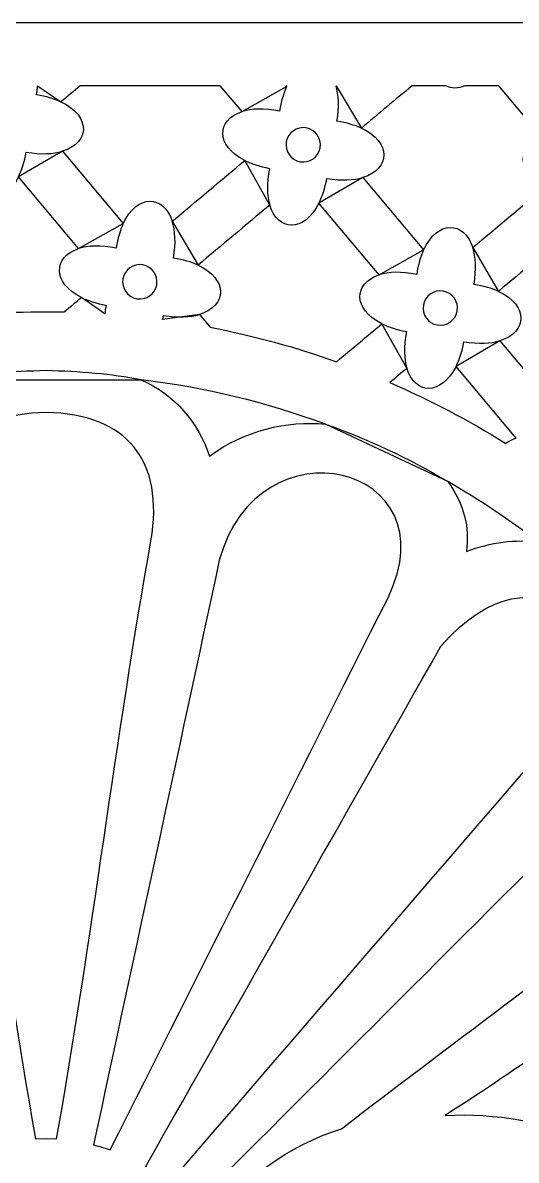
# Model space of a CAD drawing. Header units: centimetres. Extents: x -6 to 6, y -13.4 to 12.5.
# Drawn here: x -0.12 to 2.42, y 6.66 to 12.51 of the extents above; entities that cross this region are included whole.
import ezdxf

# ---------------------------------------------------------------- set-up
doc = ezdxf.new("R2010")
doc.units = ezdxf.units.CM
doc.header["$MEASUREMENT"] = 0
doc.layers.add('layer 1', color=7, linetype='Continuous')

msp = doc.modelspace()

# ---------------------------------------------------------------- linework, layer by layer
at = {"layer": 'layer 1', "color": 242}
for points, knots in [([(-6.01291, 12.507), (-6.01291, 12.507), (6.01826, 12.507), (6.01826, 12.507), (6.01826, 12.507), (6.01826, 12.507), (6.01826, -13.3845), (6.01826, -13.3845), (6.01826, -13.3845), (6.01826, -13.3845), (-6.01291, -13.3845), (-6.01291, -13.3845), (-6.01291, -13.3845), (-6.01291, -13.3845), (-6.01291, 12.507), (-6.01291, 12.507)], [0, 0, 0, 0, 0.2, 0.2, 0.2, 0.2, 0.4, 0.4, 0.4, 0.4, 0.6, 0.6, 0.6, 0.6, 1, 1, 1, 1]), ([(-0.04053, 12.18308), (-0.04179, 12.16793), (-0.04377, 12.15211), (-0.04652, 12.13563), (-0.04652, 12.13563), (0.00342, 12.12814), (0.04531, 12.11562), (0.07944, 12.09984), (0.07944, 12.09984), (0.07944, 12.09984), (-0.04053, 12.18308), (-0.04053, 12.18308)], [0, 0, 0, 0, 0.25, 0.25, 0.25, 0.25, 0.5, 0.5, 0.5, 0.5, 1, 1, 1, 1]), ([(0.89845, 12.18308), (0.89845, 12.18308), (1.01026, 12.04983), (1.01026, 12.04983), (1.01026, 12.04983), (0.87912, 12.00742), (0.87331, 11.87393), (1.02441, 11.79846), (1.02441, 11.79846), (0.90011, 11.69416), (0.77582, 11.58987), (0.65153, 11.48558), (0.65153, 11.48558), (0.60705, 11.62358), (0.4702, 11.6271), (0.39933, 11.47378), (0.39933, 11.47378), (0.39933, 11.47378), (0.08676, 11.84629), (0.08676, 11.84629), (0.08676, 11.84629), (0.2291, 11.88924), (0.23438, 12.02821), (0.07944, 12.09984), (0.07944, 12.09984), (0.11251, 12.12759), (0.14557, 12.15533), (0.17863, 12.18308), (0.17863, 12.18308), (0.17863, 12.18308), (0.89845, 12.18308), (0.89845, 12.18308)], [0, 0, 0, 0, 0.1111111, 0.1111111, 0.1111111, 0.1111111, 0.2222222, 0.2222222, 0.2222222, 0.2222222, 0.3333333, 0.3333333, 0.3333333, 0.3333333, 0.4444444, 0.4444444, 0.4444444, 0.4444444, 0.5555556, 0.5555556, 0.5555556, 0.5555556, 0.6666667, 0.6666667, 0.6666667, 0.6666667, 0.7777778, 0.7777778, 0.7777778, 0.7777778, 1, 1, 1, 1]), ([(1.01026, 12.04983), (1.05831, 12.06537), (1.12313, 12.06871), (1.20328, 12.05245), (1.20328, 12.05245), (1.21077, 12.10239), (1.22329, 12.14428), (1.23907, 12.17841), (1.23907, 12.17841), (1.23907, 12.17841), (1.01026, 12.04983), (1.01026, 12.04983)], [0, 0, 0, 0, 0.25, 0.25, 0.25, 0.25, 0.5, 0.5, 0.5, 0.5, 1, 1, 1, 1]), ([(1.24127, 12.18308), (1.24053, 12.18154), (1.2398, 12.17998), (1.23907, 12.17841), (1.23907, 12.17841), (1.23907, 12.17841), (1.23516, 12.18308), (1.23516, 12.18308), (1.23516, 12.18308), (1.23516, 12.18308), (1.24127, 12.18308), (1.24127, 12.18308)], [0, 0, 0, 0, 0.25, 0.25, 0.25, 0.25, 0.5, 0.5, 0.5, 0.5, 1, 1, 1, 1]), ([(1.49344, 12.18308), (1.50698, 12.13636), (1.51032, 12.07524), (1.49786, 12.00051), (1.49786, 12.00051), (1.5478, 11.99302), (1.58968, 11.9805), (1.62382, 11.96472), (1.62382, 11.96472), (1.62382, 11.96472), (1.49344, 12.18308), (1.49344, 12.18308)], [0, 0, 0, 0, 0.25, 0.25, 0.25, 0.25, 0.5, 0.5, 0.5, 0.5, 1, 1, 1, 1]), ([(2.05768, 12.18308), (2.08691, 12.16682), (2.12119, 12.1664), (2.15457, 12.18308), (2.15457, 12.18308), (2.15457, 12.18308), (2.32945, 12.18308), (2.32945, 12.18308), (2.32945, 12.18308), (2.32945, 12.18308), (2.55464, 11.91471), (2.55464, 11.91471), (2.55464, 11.91471), (2.4235, 11.8723), (2.41769, 11.73881), (2.56878, 11.66334), (2.56878, 11.66334), (2.44449, 11.55904), (2.3202, 11.45475), (2.1959, 11.35045), (2.1959, 11.35045), (2.15143, 11.48846), (2.01458, 11.49198), (1.94371, 11.33866), (1.94371, 11.33866), (1.94371, 11.33866), (1.63114, 11.71117), (1.63114, 11.71117), (1.63114, 11.71117), (1.77347, 11.75412), (1.77876, 11.89309), (1.62382, 11.96472), (1.62382, 11.96472), (1.71056, 12.0375), (1.7973, 12.11029), (1.88405, 12.18308), (1.88405, 12.18308), (1.88405, 12.18308), (2.05768, 12.18308), (2.05768, 12.18308)], [0, 0, 0, 0, 0.0909091, 0.0909091, 0.0909091, 0.0909091, 0.1818182, 0.1818182, 0.1818182, 0.1818182, 0.2727273, 0.2727273, 0.2727273, 0.2727273, 0.3636364, 0.3636364, 0.3636364, 0.3636364, 0.4545455, 0.4545455, 0.4545455, 0.4545455, 0.5454545, 0.5454545, 0.5454545, 0.5454545, 0.6363636, 0.6363636, 0.6363636, 0.6363636, 0.7272727, 0.7272727, 0.7272727, 0.7272727, 0.8181818, 0.8181818, 0.8181818, 0.8181818, 1, 1, 1, 1]), ([(1.41158, 11.86385), (1.40312, 11.81595), (1.35716, 11.78377), (1.30927, 11.79222), (1.30927, 11.79222), (1.26136, 11.80066), (1.22918, 11.84662), (1.23763, 11.89453), (1.23763, 11.89453), (1.24607, 11.94243), (1.29203, 11.97461), (1.33994, 11.96616), (1.33994, 11.96616), (1.38784, 11.95772), (1.42002, 11.91176), (1.41158, 11.86385)], [0, 0, 0, 0, 0.2, 0.2, 0.2, 0.2, 0.4, 0.4, 0.4, 0.4, 0.6, 0.6, 0.6, 0.6, 1, 1, 1, 1]), ([(0.08676, 11.84629), (0.03971, 11.83209), (-0.02227, 11.82834), (-0.09846, 11.84105), (-0.09846, 11.84105), (-0.10787, 11.79046), (-0.12198, 11.74829), (-0.13905, 11.71412), (-0.13905, 11.71412), (-0.13905, 11.71412), (0.08676, 11.84629), (0.08676, 11.84629)], [0, 0, 0, 0, 0.25, 0.25, 0.25, 0.25, 0.5, 0.5, 0.5, 0.5, 1, 1, 1, 1]), ([(1.15257, 11.56929), (1.13823, 11.61688), (1.13557, 11.68017), (1.15133, 11.75787), (1.15133, 11.75787), (1.10075, 11.76728), (1.05858, 11.78139), (1.02441, 11.79846), (1.02441, 11.79846), (1.02441, 11.79846), (1.15257, 11.56929), (1.15257, 11.56929)], [0, 0, 0, 0, 0.25, 0.25, 0.25, 0.25, 0.5, 0.5, 0.5, 0.5, 1, 1, 1, 1]), ([(0.09607, 11.01949), (0.06504, 11.02013), (0.03394, 11.02046), (0.00277, 11.02046), (0.00277, 11.02046), (-0.20692, 11.02046), (-0.41331, 11.0059), (-0.61545, 10.97775), (-0.61545, 10.97775), (-0.61545, 10.97775), (-0.75298, 11.14166), (-0.75298, 11.14166), (-0.75298, 11.14166), (-0.61065, 11.18461), (-0.60536, 11.32358), (-0.7603, 11.39521), (-0.7603, 11.39521), (-0.63747, 11.49827), (-0.51464, 11.60135), (-0.39181, 11.70441), (-0.39181, 11.70441), (-0.35099, 11.56899), (-0.21535, 11.56134), (-0.13905, 11.71412), (-0.13905, 11.71412), (-0.13905, 11.71412), (0.17051, 11.3452), (0.17051, 11.3452), (0.17051, 11.3452), (0.03938, 11.30279), (0.03357, 11.1693), (0.18466, 11.09383), (0.18466, 11.09383), (0.15513, 11.06904), (0.1256, 11.04427), (0.09607, 11.01949)], [0, 0, 0, 0, 0.1, 0.1, 0.1, 0.1, 0.2, 0.2, 0.2, 0.2, 0.3, 0.3, 0.3, 0.3, 0.4, 0.4, 0.4, 0.4, 0.5, 0.5, 0.5, 0.5, 0.6, 0.6, 0.6, 0.6, 0.7, 0.7, 0.7, 0.7, 0.8, 0.8, 0.8, 0.8, 1, 1, 1, 1]), ([(1.63114, 11.71117), (1.58409, 11.69697), (1.5221, 11.69322), (1.44592, 11.70593), (1.44592, 11.70593), (1.43651, 11.65534), (1.4224, 11.61317), (1.40534, 11.579), (1.40534, 11.579), (1.40534, 11.579), (1.63114, 11.71117), (1.63114, 11.71117)], [0, 0, 0, 0, 0.25, 0.25, 0.25, 0.25, 0.5, 0.5, 0.5, 0.5, 1, 1, 1, 1]), ([(1.4963, 10.76342), (1.28654, 10.83808), (1.06965, 10.89748), (0.84698, 10.94029), (0.84698, 10.94029), (0.84698, 10.94029), (0.79139, 11.00654), (0.79139, 11.00654), (0.79139, 11.00654), (0.93373, 11.04949), (0.93902, 11.18846), (0.78408, 11.26009), (0.78408, 11.26009), (0.9069, 11.36315), (1.02974, 11.46623), (1.15257, 11.56929), (1.15257, 11.56929), (1.19339, 11.43387), (1.32902, 11.42622), (1.40534, 11.579), (1.40534, 11.579), (1.40534, 11.579), (1.71489, 11.21008), (1.71489, 11.21008), (1.71489, 11.21008), (1.58376, 11.16767), (1.57795, 11.03418), (1.72904, 10.95871), (1.72904, 10.95871), (1.65146, 10.89361), (1.57388, 10.82851), (1.4963, 10.76342)], [0, 0, 0, 0, 0.1111111, 0.1111111, 0.1111111, 0.1111111, 0.2222222, 0.2222222, 0.2222222, 0.2222222, 0.3333333, 0.3333333, 0.3333333, 0.3333333, 0.4444444, 0.4444444, 0.4444444, 0.4444444, 0.5555556, 0.5555556, 0.5555556, 0.5555556, 0.6666667, 0.6666667, 0.6666667, 0.6666667, 0.7777778, 0.7777778, 0.7777778, 0.7777778, 1, 1, 1, 1]), ([(0.17052, 11.3452), (0.21856, 11.36074), (0.28339, 11.36408), (0.36353, 11.34782), (0.36353, 11.34782), (0.37102, 11.39777), (0.38355, 11.43965), (0.39933, 11.47378), (0.39933, 11.47378), (0.39933, 11.47378), (0.17052, 11.3452), (0.17052, 11.3452)], [0, 0, 0, 0, 0.25, 0.25, 0.25, 0.25, 0.5, 0.5, 0.5, 0.5, 1, 1, 1, 1]), ([(0.65152, 11.48557), (0.66685, 11.438), (0.67123, 11.37448), (0.65812, 11.29588), (0.65812, 11.29588), (0.70805, 11.28839), (0.74994, 11.27587), (0.78407, 11.26009), (0.78407, 11.26009), (0.78407, 11.26009), (0.65152, 11.48557), (0.65152, 11.48557)], [0, 0, 0, 0, 0.25, 0.25, 0.25, 0.25, 0.5, 0.5, 0.5, 0.5, 1, 1, 1, 1]), ([(2.69695, 11.43417), (2.73777, 11.29875), (2.8734, 11.2911), (2.94971, 11.44388), (2.94971, 11.44388), (2.94971, 11.44388), (3.25927, 11.07496), (3.25927, 11.07496), (3.25927, 11.07496), (3.12813, 11.03255), (3.12232, 10.89906), (3.27342, 10.82359), (3.27342, 10.82359), (3.14912, 10.71929), (3.02483, 10.61499), (2.90054, 10.5107), (2.90054, 10.5107), (2.85607, 10.6487), (2.71922, 10.65223), (2.64834, 10.49892), (2.64834, 10.49892), (2.64834, 10.49892), (2.33578, 10.87142), (2.33578, 10.87142), (2.33578, 10.87142), (2.4781, 10.91437), (2.4834, 11.05334), (2.32846, 11.12497), (2.32846, 11.12497), (2.45128, 11.22803), (2.57412, 11.33111), (2.69695, 11.43417)], [0, 0, 0, 0, 0.1111111, 0.1111111, 0.1111111, 0.1111111, 0.2222222, 0.2222222, 0.2222222, 0.2222222, 0.3333333, 0.3333333, 0.3333333, 0.3333333, 0.4444444, 0.4444444, 0.4444444, 0.4444444, 0.5555556, 0.5555556, 0.5555556, 0.5555556, 0.6666667, 0.6666667, 0.6666667, 0.6666667, 0.7777778, 0.7777778, 0.7777778, 0.7777778, 1, 1, 1, 1]), ([(1.71489, 11.21008), (1.76294, 11.22562), (1.82777, 11.22896), (1.90791, 11.2127), (1.90791, 11.2127), (1.9154, 11.26265), (1.92793, 11.30453), (1.94371, 11.33866), (1.94371, 11.33866), (1.94371, 11.33866), (1.71489, 11.21008), (1.71489, 11.21008)], [0, 0, 0, 0, 0.25, 0.25, 0.25, 0.25, 0.5, 0.5, 0.5, 0.5, 1, 1, 1, 1]), ([(2.1959, 11.35045), (2.21123, 11.30288), (2.2156, 11.23936), (2.2025, 11.16076), (2.2025, 11.16076), (2.25243, 11.15327), (2.29431, 11.14075), (2.32845, 11.12497), (2.32845, 11.12497), (2.32845, 11.12497), (2.1959, 11.35045), (2.1959, 11.35045)], [0, 0, 0, 0, 0.25, 0.25, 0.25, 0.25, 0.5, 0.5, 0.5, 0.5, 1, 1, 1, 1]), ([(0.57183, 11.15922), (0.56338, 11.11132), (0.51742, 11.07914), (0.46952, 11.08759), (0.46952, 11.08759), (0.42162, 11.09604), (0.38943, 11.14199), (0.39789, 11.1899), (0.39789, 11.1899), (0.40633, 11.2378), (0.45229, 11.26998), (0.50019, 11.26153), (0.50019, 11.26153), (0.54809, 11.25309), (0.58027, 11.20713), (0.57183, 11.15922)], [0, 0, 0, 0, 0.2, 0.2, 0.2, 0.2, 0.4, 0.4, 0.4, 0.4, 0.6, 0.6, 0.6, 0.6, 1, 1, 1, 1]), ([(2.1162, 11.0241), (2.10776, 10.9762), (2.0618, 10.94402), (2.0139, 10.95247), (2.0139, 10.95247), (1.966, 10.96092), (1.93381, 11.00687), (1.94226, 11.05478), (1.94226, 11.05478), (1.95071, 11.10268), (1.99667, 11.13486), (2.04457, 11.12641), (2.04457, 11.12641), (2.09247, 11.11797), (2.12465, 11.07201), (2.1162, 11.0241)], [0, 0, 0, 0, 0.2, 0.2, 0.2, 0.2, 0.4, 0.4, 0.4, 0.4, 0.6, 0.6, 0.6, 0.6, 1, 1, 1, 1]), ([(0.30453, 11.01034), (0.30624, 11.02411), (0.30858, 11.03841), (0.31159, 11.05324), (0.31159, 11.05324), (0.261, 11.06265), (0.21883, 11.07676), (0.18466, 11.09383), (0.18466, 11.09383), (0.18466, 11.09383), (0.30453, 11.01034), (0.30453, 11.01034)], [0, 0, 0, 0, 0.25, 0.25, 0.25, 0.25, 0.5, 0.5, 0.5, 0.5, 1, 1, 1, 1]), ([(0.7914, 11.00654), (0.74434, 10.99234), (0.68236, 10.9886), (0.60618, 11.0013), (0.60618, 11.0013), (0.60485, 10.99414), (0.60342, 10.98716), (0.60191, 10.98034), (0.60191, 10.98034), (0.60191, 10.98034), (0.7914, 11.00654), (0.7914, 11.00654)], [0, 0, 0, 0, 0.25, 0.25, 0.25, 0.25, 0.5, 0.5, 0.5, 0.5, 1, 1, 1, 1]), ([(1.85721, 10.72954), (1.84287, 10.77712), (1.8402, 10.84042), (1.85597, 10.91812), (1.85597, 10.91812), (1.80538, 10.92753), (1.76321, 10.94164), (1.72904, 10.95871), (1.72904, 10.95871), (1.72904, 10.95871), (1.85721, 10.72954), (1.85721, 10.72954)], [0, 0, 0, 0, 0.25, 0.25, 0.25, 0.25, 0.5, 0.5, 0.5, 0.5, 1, 1, 1, 1]), ([(2.33578, 10.87142), (2.28872, 10.85722), (2.22674, 10.85348), (2.15056, 10.86617), (2.15056, 10.86617), (2.14115, 10.81559), (2.12704, 10.77341), (2.10997, 10.73925), (2.10997, 10.73925), (2.10997, 10.73925), (2.33578, 10.87142), (2.33578, 10.87142)], [0, 0, 0, 0, 0.25, 0.25, 0.25, 0.25, 0.5, 0.5, 0.5, 0.5, 1, 1, 1, 1]), ([(-0.48647, 10.66987), (-0.33126, 10.70132), (-0.17044, 10.71226), (0.00277, 10.71796), (0.00277, 10.71796), (0.17597, 10.71226), (0.33679, 10.70132), (0.49199, 10.66987), (0.49199, 10.66987), (0.49199, 10.66987), (-0.48647, 10.66987), (-0.48647, 10.66987)], [0, 0, 0, 0, 0.25, 0.25, 0.25, 0.25, 0.5, 0.5, 0.5, 0.5, 1, 1, 1, 1]), ([(2.36548, 10.34292), (2.17577, 10.46153), (1.97661, 10.56633), (1.76944, 10.6559), (1.76944, 10.6559), (1.79869, 10.68045), (1.82795, 10.70499), (1.85721, 10.72954), (1.85721, 10.72954), (1.89802, 10.59412), (2.03365, 10.58647), (2.10997, 10.73925), (2.10997, 10.73925), (2.10997, 10.73925), (2.41952, 10.37033), (2.41952, 10.37033), (2.41952, 10.37033), (2.39812, 10.3634), (2.38006, 10.35404), (2.36548, 10.34292)], [0, 0, 0, 0, 0.1666667, 0.1666667, 0.1666667, 0.1666667, 0.3333333, 0.3333333, 0.3333333, 0.3333333, 0.5, 0.5, 0.5, 0.5, 0.6666667, 0.6666667, 0.6666667, 0.6666667, 1, 1, 1, 1]), ([(0.49199, 10.66987), (0.82065, 10.631), (1.13775, 10.55349), (1.43862, 10.44203), (1.43862, 10.44203), (1.24013, 10.46074), (1.02249, 10.41081), (0.84317, 10.27787), (0.84317, 10.27787), (0.78359, 10.45164), (0.66813, 10.59189), (0.49199, 10.66987)], [0, 0, 0, 0, 0.25, 0.25, 0.25, 0.25, 0.5, 0.5, 0.5, 0.5, 1, 1, 1, 1]), ([(0.00277, 6.76812), (0.00277, 6.76812), (-0.05145, 6.76622), (-0.05145, 6.76622), (-0.05145, 6.76622), (-0.23119, 7.77409), (-0.35672, 8.83432), (-0.53646, 9.84219), (-0.53646, 9.84219), (-0.60702, 10.25223), (-0.41362, 10.49638), (0.00277, 10.50222), (0.00277, 10.50222), (0.41915, 10.49638), (0.61255, 10.25223), (0.54199, 9.84219), (0.54199, 9.84219), (0.36224, 8.83432), (0.23671, 7.77409), (0.05697, 6.76622), (0.05697, 6.76622), (0.05697, 6.76622), (0.00277, 6.76812), (0.00277, 6.76812)], [0, 0, 0, 0, 0.1428571, 0.1428571, 0.1428571, 0.1428571, 0.2857143, 0.2857143, 0.2857143, 0.2857143, 0.4285714, 0.4285714, 0.4285714, 0.4285714, 0.5714286, 0.5714286, 0.5714286, 0.5714286, 0.7142857, 0.7142857, 0.7142857, 0.7142857, 1, 1, 1, 1]), ([(0.33182, 6.70852), (0.30509, 6.71772), (0.27546, 6.72749), (0.24683, 6.73479), (0.24683, 6.73479), (0.46175, 7.73618), (0.67846, 8.74044), (0.89338, 9.74184), (0.89338, 9.74184), (1.0921, 10.47652), (2.09293, 10.2351), (1.76048, 9.54906), (1.76048, 9.54906), (1.28426, 8.60376), (0.80804, 7.65382), (0.33182, 6.70852)], [0, 0, 0, 0, 0.2, 0.2, 0.2, 0.2, 0.4, 0.4, 0.4, 0.4, 0.6, 0.6, 0.6, 0.6, 1, 1, 1, 1]), ([(2.06715, 10.14697), (1.86261, 10.27014), (1.6528, 10.36699), (1.43862, 10.44203), (1.43862, 10.44203), (1.43862, 10.44203), (2.06715, 10.14697), (2.06715, 10.14697)], [0, 0, 0, 0, 0.3333333, 0.3333333, 0.3333333, 0.3333333, 1, 1, 1, 1]), ([(2.06715, 10.14697), (2.22987, 10.0532), (2.3857, 9.94872), (2.53367, 9.83451), (2.53367, 9.83451), (2.41857, 9.85281), (2.28672, 9.83377), (2.16326, 9.78786), (2.16326, 9.78786), (2.18043, 9.91175), (2.15328, 10.02726), (2.06715, 10.14697)], [0, 0, 0, 0, 0.25, 0.25, 0.25, 0.25, 0.5, 0.5, 0.5, 0.5, 1, 1, 1, 1]), ([(2.03276, 9.30035), (1.52642, 8.4076), (1.02007, 7.51484), (0.51374, 6.62208), (0.51374, 6.62208), (0.55569, 6.59507), (0.59603, 6.56699), (0.63351, 6.53699), (0.63351, 6.53699), (1.29188, 7.30105), (1.95025, 8.06512), (2.60862, 8.82919), (2.60862, 8.82919), (3.06224, 9.34311), (2.52862, 9.87848), (2.03276, 9.30035)], [0, 0, 0, 0, 0.2, 0.2, 0.2, 0.2, 0.4, 0.4, 0.4, 0.4, 0.6, 0.6, 0.6, 0.6, 1, 1, 1, 1]), ([(0.83161, 6.31822), (0.80693, 6.35481), (0.78552, 6.38419), (0.75587, 6.4178), (0.75587, 6.4178), (1.46402, 7.1263), (2.17217, 7.83479), (2.88033, 8.54328), (2.88033, 8.54328), (3.23685, 8.8684), (3.67976, 8.42968), (3.20027, 8.09159), (3.20027, 8.09159), (2.66075, 7.67544), (2.06101, 7.23349), (1.52148, 6.81734), (1.52148, 6.81734), (1.24252, 6.72902), (1.01782, 6.56073), (0.83161, 6.31822)], [0, 0, 0, 0, 0.1666667, 0.1666667, 0.1666667, 0.1666667, 0.3333333, 0.3333333, 0.3333333, 0.3333333, 0.5, 0.5, 0.5, 0.5, 0.6666667, 0.6666667, 0.6666667, 0.6666667, 1, 1, 1, 1]), ([(3.06129, 7.59777), (2.90407, 7.37625), (2.83274, 7.08792), (2.82018, 6.75388), (2.82018, 6.75388), (2.57707, 6.85336), (2.31185, 6.89957), (2.05466, 6.88649), (2.05466, 6.88649), (2.40477, 7.10852), (2.72726, 7.3436), (3.06129, 7.59777)], [0, 0, 0, 0, 0.25, 0.25, 0.25, 0.25, 0.5, 0.5, 0.5, 0.5, 1, 1, 1, 1])]:
    msp.add_open_spline(points, degree=3, knots=knots, dxfattribs=at)
at = {"layer": 'layer 1', "color": 242, "lineweight": 9}
for points, knots in [([(-6.01291, 12.507), (-6.01291, 12.507), (6.01826, 12.507), (6.01826, 12.507), (6.01826, 12.507), (6.01826, 12.507), (6.01826, -13.3845), (6.01826, -13.3845), (6.01826, -13.3845), (6.01826, -13.3845), (-6.01291, -13.3845), (-6.01291, -13.3845), (-6.01291, -13.3845), (-6.01291, -13.3845), (-6.01291, 12.507), (-6.01291, 12.507)], [0, 0, 0, 0, 0.2, 0.2, 0.2, 0.2, 0.4, 0.4, 0.4, 0.4, 0.6, 0.6, 0.6, 0.6, 1, 1, 1, 1]), ([(-0.04053, 12.18308), (-0.04179, 12.16793), (-0.04377, 12.15211), (-0.04652, 12.13563), (-0.04652, 12.13563), (0.00342, 12.12814), (0.04531, 12.11562), (0.07944, 12.09984)], [0, 0, 0, 0, 0.3333333, 0.3333333, 0.3333333, 0.3333333, 1, 1, 1, 1]), ([(0.89845, 12.18308), (0.89845, 12.18308), (1.01026, 12.04983), (1.01026, 12.04983), (1.01026, 12.04983), (0.87912, 12.00742), (0.87331, 11.87393), (1.02441, 11.79846), (1.02441, 11.79846), (0.90011, 11.69416), (0.77582, 11.58987), (0.65153, 11.48558), (0.65153, 11.48558), (0.60705, 11.62358), (0.4702, 11.6271), (0.39933, 11.47378), (0.39933, 11.47378), (0.39933, 11.47378), (0.08676, 11.84629), (0.08676, 11.84629), (0.08676, 11.84629), (0.2291, 11.88924), (0.23438, 12.02821), (0.07944, 12.09984), (0.07944, 12.09984), (0.11251, 12.12759), (0.14557, 12.15533), (0.17863, 12.18308), (0.17863, 12.18308), (0.17863, 12.18308), (0.89845, 12.18308), (0.89845, 12.18308)], [0, 0, 0, 0, 0.1111111, 0.1111111, 0.1111111, 0.1111111, 0.2222222, 0.2222222, 0.2222222, 0.2222222, 0.3333333, 0.3333333, 0.3333333, 0.3333333, 0.4444444, 0.4444444, 0.4444444, 0.4444444, 0.5555556, 0.5555556, 0.5555556, 0.5555556, 0.6666667, 0.6666667, 0.6666667, 0.6666667, 0.7777778, 0.7777778, 0.7777778, 0.7777778, 1, 1, 1, 1]), ([(1.01026, 12.04983), (1.05831, 12.06537), (1.12313, 12.06871), (1.20328, 12.05245), (1.20328, 12.05245), (1.21077, 12.10239), (1.22329, 12.14428), (1.23907, 12.17841)], [0, 0, 0, 0, 0.3333333, 0.3333333, 0.3333333, 0.3333333, 1, 1, 1, 1]), ([(1.24127, 12.18308), (1.24053, 12.18154), (1.2398, 12.17998), (1.23907, 12.17841), (1.23907, 12.17841), (1.23907, 12.17841), (1.23516, 12.18308), (1.23516, 12.18308), (1.23516, 12.18308), (1.23516, 12.18308), (1.24127, 12.18308), (1.24127, 12.18308)], [0, 0, 0, 0, 0.25, 0.25, 0.25, 0.25, 0.5, 0.5, 0.5, 0.5, 1, 1, 1, 1]), ([(1.49344, 12.18308), (1.50698, 12.13636), (1.51032, 12.07524), (1.49786, 12.00051), (1.49786, 12.00051), (1.5478, 11.99302), (1.58968, 11.9805), (1.62382, 11.96472)], [0, 0, 0, 0, 0.3333333, 0.3333333, 0.3333333, 0.3333333, 1, 1, 1, 1]), ([(2.05768, 12.18308), (2.08691, 12.16682), (2.12119, 12.1664), (2.15457, 12.18308), (2.15457, 12.18308), (2.15457, 12.18308), (2.32945, 12.18308), (2.32945, 12.18308), (2.32945, 12.18308), (2.32945, 12.18308), (2.55464, 11.91471), (2.55464, 11.91471), (2.55464, 11.91471), (2.4235, 11.8723), (2.41769, 11.73881), (2.56878, 11.66334), (2.56878, 11.66334), (2.44449, 11.55904), (2.3202, 11.45475), (2.1959, 11.35045), (2.1959, 11.35045), (2.15143, 11.48846), (2.01458, 11.49198), (1.94371, 11.33866), (1.94371, 11.33866), (1.94371, 11.33866), (1.63114, 11.71117), (1.63114, 11.71117), (1.63114, 11.71117), (1.77347, 11.75412), (1.77876, 11.89309), (1.62382, 11.96472), (1.62382, 11.96472), (1.71056, 12.0375), (1.7973, 12.11029), (1.88405, 12.18308), (1.88405, 12.18308), (1.88405, 12.18308), (2.05768, 12.18308), (2.05768, 12.18308)], [0, 0, 0, 0, 0.0909091, 0.0909091, 0.0909091, 0.0909091, 0.1818182, 0.1818182, 0.1818182, 0.1818182, 0.2727273, 0.2727273, 0.2727273, 0.2727273, 0.3636364, 0.3636364, 0.3636364, 0.3636364, 0.4545455, 0.4545455, 0.4545455, 0.4545455, 0.5454545, 0.5454545, 0.5454545, 0.5454545, 0.6363636, 0.6363636, 0.6363636, 0.6363636, 0.7272727, 0.7272727, 0.7272727, 0.7272727, 0.8181818, 0.8181818, 0.8181818, 0.8181818, 1, 1, 1, 1]), ([(1.41158, 11.86385), (1.40312, 11.81595), (1.35716, 11.78377), (1.30927, 11.79222), (1.30927, 11.79222), (1.26136, 11.80066), (1.22918, 11.84662), (1.23763, 11.89453), (1.23763, 11.89453), (1.24607, 11.94243), (1.29203, 11.97461), (1.33994, 11.96616), (1.33994, 11.96616), (1.38784, 11.95772), (1.42002, 11.91176), (1.41158, 11.86385)], [0, 0, 0, 0, 0.2, 0.2, 0.2, 0.2, 0.4, 0.4, 0.4, 0.4, 0.6, 0.6, 0.6, 0.6, 1, 1, 1, 1]), ([(0.08676, 11.84629), (0.03971, 11.83209), (-0.02227, 11.82834), (-0.09846, 11.84105), (-0.09846, 11.84105), (-0.10787, 11.79046), (-0.12198, 11.74829), (-0.13905, 11.71412)], [0, 0, 0, 0, 0.3333333, 0.3333333, 0.3333333, 0.3333333, 1, 1, 1, 1]), ([(1.15257, 11.56929), (1.13823, 11.61688), (1.13557, 11.68017), (1.15133, 11.75787), (1.15133, 11.75787), (1.10075, 11.76728), (1.05858, 11.78139), (1.02441, 11.79846)], [0, 0, 0, 0, 0.3333333, 0.3333333, 0.3333333, 0.3333333, 1, 1, 1, 1]), ([(0.09607, 11.01949), (0.06504, 11.02013), (0.03394, 11.02046), (0.00277, 11.02046), (0.00277, 11.02046), (-0.20692, 11.02046), (-0.41331, 11.0059), (-0.61545, 10.97775), (-0.61545, 10.97775), (-0.61545, 10.97775), (-0.75298, 11.14166), (-0.75298, 11.14166), (-0.75298, 11.14166), (-0.61065, 11.18461), (-0.60536, 11.32358), (-0.7603, 11.39521), (-0.7603, 11.39521), (-0.63747, 11.49827), (-0.51464, 11.60135), (-0.39181, 11.70441), (-0.39181, 11.70441), (-0.35099, 11.56899), (-0.21535, 11.56134), (-0.13905, 11.71412), (-0.13905, 11.71412), (-0.13905, 11.71412), (0.17051, 11.3452), (0.17051, 11.3452), (0.17051, 11.3452), (0.03938, 11.30279), (0.03357, 11.1693), (0.18466, 11.09383), (0.18466, 11.09383), (0.15513, 11.06904), (0.1256, 11.04427), (0.09607, 11.01949)], [0, 0, 0, 0, 0.1, 0.1, 0.1, 0.1, 0.2, 0.2, 0.2, 0.2, 0.3, 0.3, 0.3, 0.3, 0.4, 0.4, 0.4, 0.4, 0.5, 0.5, 0.5, 0.5, 0.6, 0.6, 0.6, 0.6, 0.7, 0.7, 0.7, 0.7, 0.8, 0.8, 0.8, 0.8, 1, 1, 1, 1]), ([(1.63114, 11.71117), (1.58409, 11.69697), (1.5221, 11.69322), (1.44592, 11.70593), (1.44592, 11.70593), (1.43651, 11.65534), (1.4224, 11.61317), (1.40534, 11.579)], [0, 0, 0, 0, 0.3333333, 0.3333333, 0.3333333, 0.3333333, 1, 1, 1, 1]), ([(1.4963, 10.76342), (1.28654, 10.83808), (1.06965, 10.89748), (0.84698, 10.94029), (0.84698, 10.94029), (0.84698, 10.94029), (0.79139, 11.00654), (0.79139, 11.00654), (0.79139, 11.00654), (0.93373, 11.04949), (0.93902, 11.18846), (0.78408, 11.26009), (0.78408, 11.26009), (0.9069, 11.36315), (1.02974, 11.46623), (1.15257, 11.56929), (1.15257, 11.56929), (1.19339, 11.43387), (1.32902, 11.42622), (1.40534, 11.579), (1.40534, 11.579), (1.40534, 11.579), (1.71489, 11.21008), (1.71489, 11.21008), (1.71489, 11.21008), (1.58376, 11.16767), (1.57795, 11.03418), (1.72904, 10.95871), (1.72904, 10.95871), (1.65146, 10.89361), (1.57388, 10.82851), (1.4963, 10.76342)], [0, 0, 0, 0, 0.1111111, 0.1111111, 0.1111111, 0.1111111, 0.2222222, 0.2222222, 0.2222222, 0.2222222, 0.3333333, 0.3333333, 0.3333333, 0.3333333, 0.4444444, 0.4444444, 0.4444444, 0.4444444, 0.5555556, 0.5555556, 0.5555556, 0.5555556, 0.6666667, 0.6666667, 0.6666667, 0.6666667, 0.7777778, 0.7777778, 0.7777778, 0.7777778, 1, 1, 1, 1]), ([(0.17052, 11.3452), (0.21856, 11.36074), (0.28339, 11.36408), (0.36353, 11.34782), (0.36353, 11.34782), (0.37102, 11.39777), (0.38355, 11.43965), (0.39933, 11.47378)], [0, 0, 0, 0, 0.3333333, 0.3333333, 0.3333333, 0.3333333, 1, 1, 1, 1]), ([(0.65152, 11.48557), (0.66685, 11.438), (0.67123, 11.37448), (0.65812, 11.29588), (0.65812, 11.29588), (0.70805, 11.28839), (0.74994, 11.27587), (0.78407, 11.26009)], [0, 0, 0, 0, 0.3333333, 0.3333333, 0.3333333, 0.3333333, 1, 1, 1, 1]), ([(2.69695, 11.43417), (2.73777, 11.29875), (2.8734, 11.2911), (2.94971, 11.44388), (2.94971, 11.44388), (2.94971, 11.44388), (3.25927, 11.07496), (3.25927, 11.07496), (3.25927, 11.07496), (3.12813, 11.03255), (3.12232, 10.89906), (3.27342, 10.82359), (3.27342, 10.82359), (3.14912, 10.71929), (3.02483, 10.61499), (2.90054, 10.5107), (2.90054, 10.5107), (2.85607, 10.6487), (2.71922, 10.65223), (2.64834, 10.49892), (2.64834, 10.49892), (2.64834, 10.49892), (2.33578, 10.87142), (2.33578, 10.87142), (2.33578, 10.87142), (2.4781, 10.91437), (2.4834, 11.05334), (2.32846, 11.12497), (2.32846, 11.12497), (2.45128, 11.22803), (2.57412, 11.33111), (2.69695, 11.43417)], [0, 0, 0, 0, 0.1111111, 0.1111111, 0.1111111, 0.1111111, 0.2222222, 0.2222222, 0.2222222, 0.2222222, 0.3333333, 0.3333333, 0.3333333, 0.3333333, 0.4444444, 0.4444444, 0.4444444, 0.4444444, 0.5555556, 0.5555556, 0.5555556, 0.5555556, 0.6666667, 0.6666667, 0.6666667, 0.6666667, 0.7777778, 0.7777778, 0.7777778, 0.7777778, 1, 1, 1, 1]), ([(1.71489, 11.21008), (1.76294, 11.22562), (1.82777, 11.22896), (1.90791, 11.2127), (1.90791, 11.2127), (1.9154, 11.26265), (1.92793, 11.30453), (1.94371, 11.33866)], [0, 0, 0, 0, 0.3333333, 0.3333333, 0.3333333, 0.3333333, 1, 1, 1, 1]), ([(2.1959, 11.35045), (2.21123, 11.30288), (2.2156, 11.23936), (2.2025, 11.16076), (2.2025, 11.16076), (2.25243, 11.15327), (2.29431, 11.14075), (2.32845, 11.12497)], [0, 0, 0, 0, 0.3333333, 0.3333333, 0.3333333, 0.3333333, 1, 1, 1, 1]), ([(0.57183, 11.15922), (0.56338, 11.11132), (0.51742, 11.07914), (0.46952, 11.08759), (0.46952, 11.08759), (0.42162, 11.09604), (0.38943, 11.14199), (0.39789, 11.1899), (0.39789, 11.1899), (0.40633, 11.2378), (0.45229, 11.26998), (0.50019, 11.26153), (0.50019, 11.26153), (0.54809, 11.25309), (0.58027, 11.20713), (0.57183, 11.15922)], [0, 0, 0, 0, 0.2, 0.2, 0.2, 0.2, 0.4, 0.4, 0.4, 0.4, 0.6, 0.6, 0.6, 0.6, 1, 1, 1, 1]), ([(2.1162, 11.0241), (2.10776, 10.9762), (2.0618, 10.94402), (2.0139, 10.95247), (2.0139, 10.95247), (1.966, 10.96092), (1.93381, 11.00687), (1.94226, 11.05478), (1.94226, 11.05478), (1.95071, 11.10268), (1.99667, 11.13486), (2.04457, 11.12641), (2.04457, 11.12641), (2.09247, 11.11797), (2.12465, 11.07201), (2.1162, 11.0241)], [0, 0, 0, 0, 0.2, 0.2, 0.2, 0.2, 0.4, 0.4, 0.4, 0.4, 0.6, 0.6, 0.6, 0.6, 1, 1, 1, 1]), ([(0.30453, 11.01034), (0.30624, 11.02411), (0.30858, 11.03841), (0.31159, 11.05324), (0.31159, 11.05324), (0.261, 11.06265), (0.21883, 11.07676), (0.18466, 11.09383)], [0, 0, 0, 0, 0.3333333, 0.3333333, 0.3333333, 0.3333333, 1, 1, 1, 1]), ([(0.7914, 11.00654), (0.74434, 10.99234), (0.68236, 10.9886), (0.60618, 11.0013), (0.60618, 11.0013), (0.60485, 10.99414), (0.60342, 10.98716), (0.60191, 10.98034)], [0, 0, 0, 0, 0.3333333, 0.3333333, 0.3333333, 0.3333333, 1, 1, 1, 1]), ([(1.85721, 10.72954), (1.84287, 10.77712), (1.8402, 10.84042), (1.85597, 10.91812), (1.85597, 10.91812), (1.80538, 10.92753), (1.76321, 10.94164), (1.72904, 10.95871)], [0, 0, 0, 0, 0.3333333, 0.3333333, 0.3333333, 0.3333333, 1, 1, 1, 1]), ([(2.33578, 10.87142), (2.28872, 10.85722), (2.22674, 10.85348), (2.15056, 10.86617), (2.15056, 10.86617), (2.14115, 10.81559), (2.12704, 10.77341), (2.10997, 10.73925)], [0, 0, 0, 0, 0.3333333, 0.3333333, 0.3333333, 0.3333333, 1, 1, 1, 1]), ([(-0.48647, 10.66987), (-0.33126, 10.70132), (-0.17044, 10.71226), (0.00277, 10.71796), (0.00277, 10.71796), (0.17597, 10.71226), (0.33679, 10.70132), (0.49199, 10.66987)], [0, 0, 0, 0, 0.3333333, 0.3333333, 0.3333333, 0.3333333, 1, 1, 1, 1]), ([(2.36548, 10.34292), (2.17577, 10.46153), (1.97661, 10.56633), (1.76944, 10.6559), (1.76944, 10.6559), (1.79869, 10.68045), (1.82795, 10.70499), (1.85721, 10.72954), (1.85721, 10.72954), (1.89802, 10.59412), (2.03365, 10.58647), (2.10997, 10.73925), (2.10997, 10.73925), (2.10997, 10.73925), (2.41952, 10.37033), (2.41952, 10.37033), (2.41952, 10.37033), (2.39812, 10.3634), (2.38006, 10.35404), (2.36548, 10.34292)], [0, 0, 0, 0, 0.1666667, 0.1666667, 0.1666667, 0.1666667, 0.3333333, 0.3333333, 0.3333333, 0.3333333, 0.5, 0.5, 0.5, 0.5, 0.6666667, 0.6666667, 0.6666667, 0.6666667, 1, 1, 1, 1]), ([(0.49199, 10.66987), (0.82065, 10.631), (1.13775, 10.55349), (1.43862, 10.44203), (1.43862, 10.44203), (1.24013, 10.46074), (1.02249, 10.41081), (0.84317, 10.27787), (0.84317, 10.27787), (0.78359, 10.45164), (0.66813, 10.59189), (0.49199, 10.66987)], [0, 0, 0, 0, 0.25, 0.25, 0.25, 0.25, 0.5, 0.5, 0.5, 0.5, 1, 1, 1, 1]), ([(0.00277, 6.76812), (0.00277, 6.76812), (-0.05145, 6.76622), (-0.05145, 6.76622), (-0.05145, 6.76622), (-0.23119, 7.77409), (-0.35672, 8.83432), (-0.53646, 9.84219), (-0.53646, 9.84219), (-0.60702, 10.25223), (-0.41362, 10.49638), (0.00277, 10.50222), (0.00277, 10.50222), (0.41915, 10.49638), (0.61255, 10.25223), (0.54199, 9.84219), (0.54199, 9.84219), (0.36224, 8.83432), (0.23671, 7.77409), (0.05697, 6.76622), (0.05697, 6.76622), (0.05697, 6.76622), (0.00277, 6.76812), (0.00277, 6.76812)], [0, 0, 0, 0, 0.1428571, 0.1428571, 0.1428571, 0.1428571, 0.2857143, 0.2857143, 0.2857143, 0.2857143, 0.4285714, 0.4285714, 0.4285714, 0.4285714, 0.5714286, 0.5714286, 0.5714286, 0.5714286, 0.7142857, 0.7142857, 0.7142857, 0.7142857, 1, 1, 1, 1]), ([(0.33182, 6.70852), (0.30509, 6.71772), (0.27546, 6.72749), (0.24683, 6.73479), (0.24683, 6.73479), (0.46175, 7.73618), (0.67846, 8.74044), (0.89338, 9.74184), (0.89338, 9.74184), (1.0921, 10.47652), (2.09293, 10.2351), (1.76048, 9.54906), (1.76048, 9.54906), (1.28426, 8.60376), (0.80804, 7.65382), (0.33182, 6.70852)], [0, 0, 0, 0, 0.2, 0.2, 0.2, 0.2, 0.4, 0.4, 0.4, 0.4, 0.6, 0.6, 0.6, 0.6, 1, 1, 1, 1]), ([(2.06715, 10.14697), (2.22987, 10.0532), (2.3857, 9.94872), (2.53367, 9.83451), (2.53367, 9.83451), (2.41857, 9.85281), (2.28672, 9.83377), (2.16326, 9.78786), (2.16326, 9.78786), (2.18043, 9.91175), (2.15328, 10.02726), (2.06715, 10.14697)], [0, 0, 0, 0, 0.25, 0.25, 0.25, 0.25, 0.5, 0.5, 0.5, 0.5, 1, 1, 1, 1]), ([(2.03276, 9.30035), (1.52642, 8.4076), (1.02007, 7.51484), (0.51374, 6.62208), (0.51374, 6.62208), (0.55569, 6.59507), (0.59603, 6.56699), (0.63351, 6.53699), (0.63351, 6.53699), (1.29188, 7.30105), (1.95025, 8.06512), (2.60862, 8.82919), (2.60862, 8.82919), (3.06224, 9.34311), (2.52862, 9.87848), (2.03276, 9.30035)], [0, 0, 0, 0, 0.2, 0.2, 0.2, 0.2, 0.4, 0.4, 0.4, 0.4, 0.6, 0.6, 0.6, 0.6, 1, 1, 1, 1]), ([(0.83161, 6.31822), (0.80693, 6.35481), (0.78552, 6.38419), (0.75587, 6.4178), (0.75587, 6.4178), (1.46402, 7.1263), (2.17217, 7.83479), (2.88033, 8.54328), (2.88033, 8.54328), (3.23685, 8.8684), (3.67976, 8.42968), (3.20027, 8.09159), (3.20027, 8.09159), (2.66075, 7.67544), (2.06101, 7.23349), (1.52148, 6.81734), (1.52148, 6.81734), (1.24252, 6.72902), (1.01782, 6.56073), (0.83161, 6.31822)], [0, 0, 0, 0, 0.1666667, 0.1666667, 0.1666667, 0.1666667, 0.3333333, 0.3333333, 0.3333333, 0.3333333, 0.5, 0.5, 0.5, 0.5, 0.6666667, 0.6666667, 0.6666667, 0.6666667, 1, 1, 1, 1]), ([(3.06129, 7.59777), (2.90407, 7.37625), (2.83274, 7.08792), (2.82018, 6.75388), (2.82018, 6.75388), (2.57707, 6.85336), (2.31185, 6.89957), (2.05466, 6.88649), (2.05466, 6.88649), (2.40477, 7.10852), (2.72726, 7.3436), (3.06129, 7.59777)], [0, 0, 0, 0, 0.25, 0.25, 0.25, 0.25, 0.5, 0.5, 0.5, 0.5, 1, 1, 1, 1])]:
    msp.add_open_spline(points, degree=3, knots=knots, dxfattribs=at)
msp.add_open_spline([(2.06715, 10.14697), (1.86261, 10.27014), (1.6528, 10.36699), (1.43862, 10.44203)], degree=3, dxfattribs=at)

doc.saveas('drawing.dxf')
